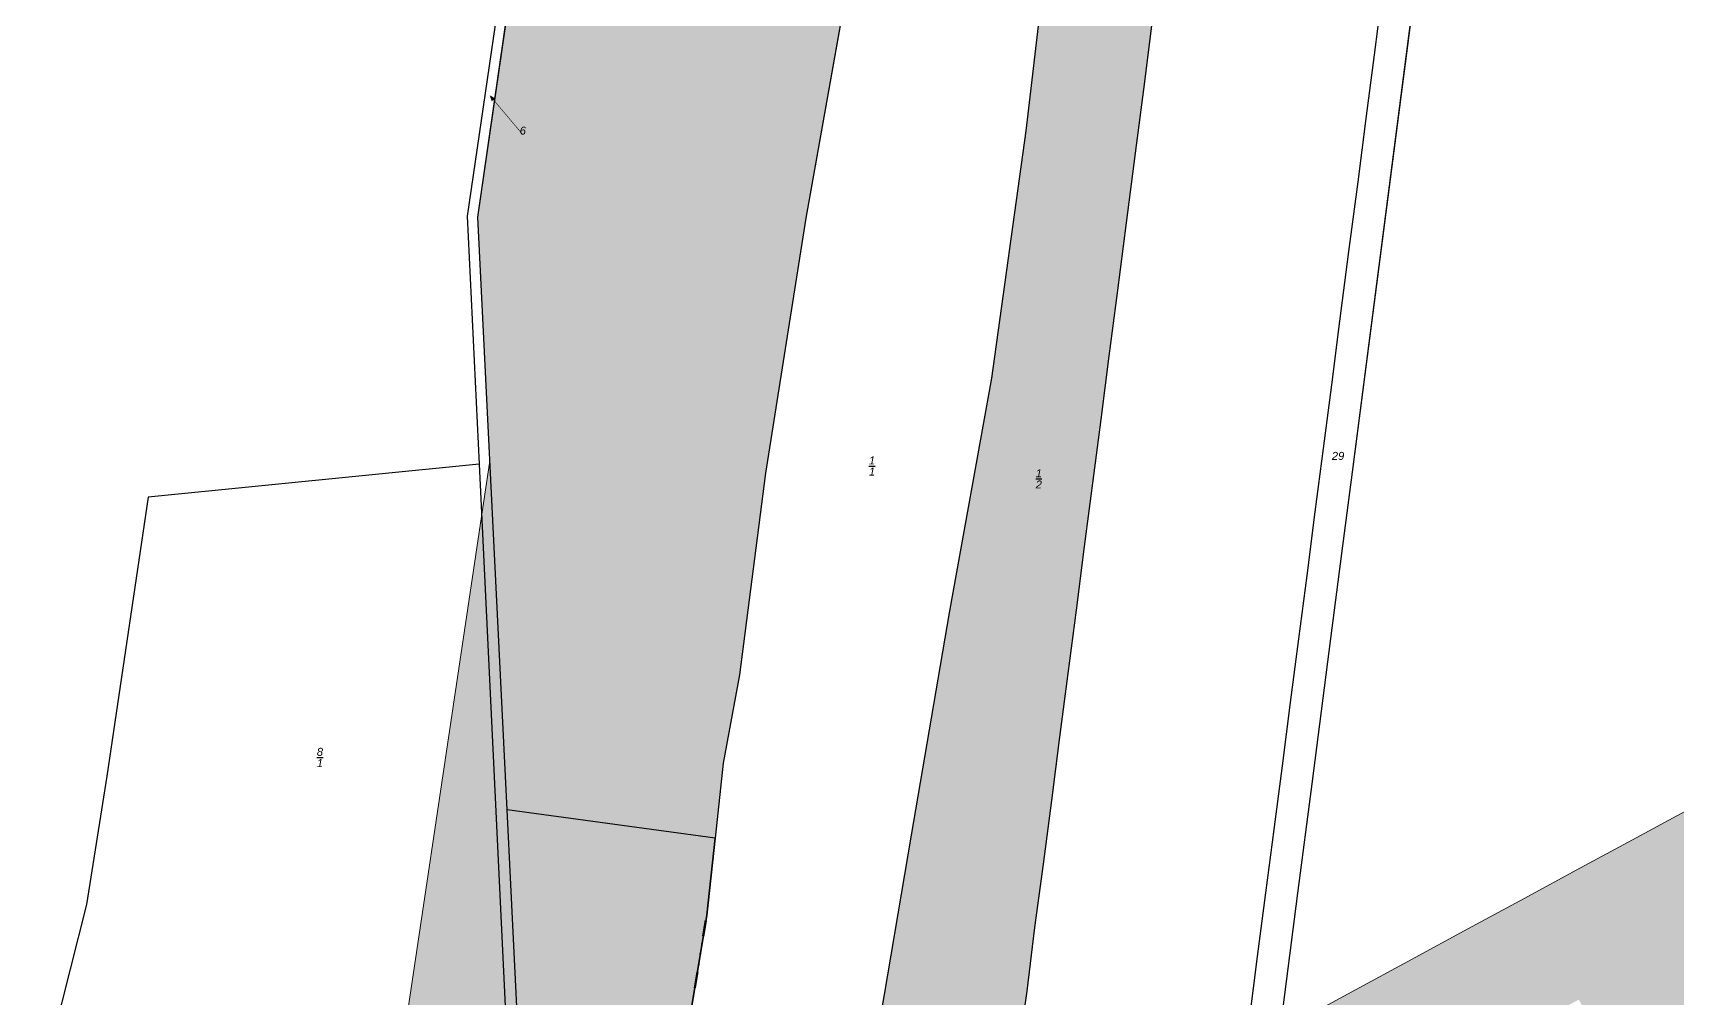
# Model space of a CAD drawing. Header units: metres. Extents: x 361930 to 363047, y 5819267 to 5821471.
# Drawn here: x 362141 to 362655, y 5820653 to 5820955 of the extents above; entities that cross this region are included whole.
import ezdxf
from ezdxf.enums import TextEntityAlignment as Align

# ---------------------------------------------------------------- set-up
doc = ezdxf.new("R2010")
doc.units = ezdxf.units.M
doc.linetypes.add('AX_Flurgrenze_2012', pattern=[16.03, 5, -2.5, 0.01, -3, 0.01, -3, 0.01, -2.5])
doc.layers.add('03-Kataster', color=2, linetype='Continuous')
for name, color, linetype, plot in [('AP_LPO', 7, 'Continuous', False), ('AP_PTO', 7, 'Continuous', False), ('AX_BesondereFlurstuecksgrenze', 7, 'Continuous', False), ('AX_Nutzung_Schraffur', 7, 'Continuous', False), ('AX_Nutzung_Umgrenzung', 7, 'Continuous', False)]:
    doc.layers.add(name, color=color, linetype=linetype, plot=plot)
doc.styles.add('AX_4111', font='ariali.ttf', dxfattribs={"height": 2.5})
doc.styles.add('AX_4115', font='ariali.ttf', dxfattribs={"height": 2.5})

# ---------------------------------------------------------------- blocks, each defined once
blk = doc.blocks.new('*U23')
h = blk.add_hatch(color=0)
h.dxf.hatch_style = 1
h.paths.add_polyline_path([(-9.24, 10.96), (-9.69, 10.57), (-10.22, 12.1), (-8.78, 11.35)])
at = {"color": 0, "const_width": 0.18}
blk.add_lwpolyline([(-9.23, 10.95), (-9.69, 10.57), (-10.2, 12.1), (-8.77, 11.34)], close=True, dxfattribs=at)
at = {"color": 0, "lineweight": 18, "const_width": 0.18}
blk.add_lwpolyline([(0, 0), (-10.09, 11.97)], dxfattribs=at)

msp = doc.modelspace()

# ---------------------------------------------------------------- hatches: boundary and pattern name
at = {"layer": 'AX_Nutzung_Schraffur', "true_color": 0xfff7bf}
msp.add_hatch(color=254, dxfattribs=at).paths.add_polyline_path([(362334.495, 5820575.959), (362351.578, 5820679.019), (362354.224, 5820703.046), (362356.703, 5820726.509), (362361.808, 5820754.093), (362369.931, 5820817.142), (362382.526, 5820896.85), (362397.383, 5820980.519), (362403.162, 5821017.839), (362410.844, 5821067.343), (362413.853, 5821071.806), (362423.133, 5821087.339), (362434.259, 5821149.686), (362444.856, 5821218.07), (362458.03, 5821287.295), (362471.873, 5821349.476), (362484.625, 5821408.648), (362497.004, 5821470.504), (362461.832, 5821461.463), (362303.047, 5821395.178), (362299.18, 5821393.817), (362303.084, 5821359.601), (362304.638, 5821253.379), (362308.264, 5821106.273), (362294.312, 5821023.984), (362290.425, 5820968.928), (362280.052, 5820897.162), (362283.805, 5820820.937), (362281.216, 5820803.611), (362249.583, 5820591.931), (362286.201, 5820583.784), (362291.841, 5820583.324), (362295.519, 5820583.022), (362324.637, 5820580.621)])
at = {"layer": 'AX_Nutzung_Schraffur', "true_color": 0xf2eae8}
msp.add_hatch(color=7, dxfattribs=at).paths.add_polyline_path([(362451.644, 5820655.277), (362454.098, 5820675.173), (362456.799, 5820695), (362459.385, 5820714.832), (362461.935, 5820734.681), (362464.505, 5820754.52), (362467.062, 5820774.364), (362469.629, 5820794.206), (362472.196, 5820814.031), (362474.763, 5820833.855), (362477.33, 5820853.686), (362479.895, 5820873.519), (362482.71, 5820895.333), (362485.541, 5820917.16), (362488.117, 5820937.022), (362490.685, 5820956.853), (362493.26, 5820976.668), (362496.261, 5821000.086), (362498.279, 5821015.489), (362500.337, 5821031.391), (362503.389, 5821054.704), (362470.504, 5821060.985), (362460.524, 5821002.218), (362451.341, 5820924.05), (362440.675, 5820846.783), (362427.409, 5820773.534), (362415.589, 5820704.013), (362404.757, 5820640.313), (362392.553, 5820568.535), (362409.244, 5820562.767), (362430.386, 5820559.061), (362439.069, 5820557.78), (362443.965, 5820595.806), (362446.531, 5820615.618), (362449.136, 5820635.482), (362451.073, 5820650.879)])
at = {"layer": 'AX_Nutzung_Schraffur', "true_color": 0xffeaf4}
h = msp.add_hatch(color=7, dxfattribs=at)
h.paths.add_polyline_path([(362554.259, 5820655.659), (362535.112, 5820645.328), (362531.609, 5820642.331), (362530.088, 5820637.98), (362528.065, 5820622.915), (362525.361, 5820602.145), (362522.918, 5820583.31), (362519.746, 5820558.523), (362517.777, 5820543.636), (362533.961, 5820525.271), (362555.099, 5820501.285), (362582.849, 5820525.702), (362595.767, 5820536.717), (362611.897, 5820548.898), (362628.78, 5820559.613), (362646.462, 5820569.194), (362617.943, 5820621.968), (362606.521, 5820643.105), (362624.065, 5820652.655), (362635.512, 5820631.503), (362620.591, 5820623.405), (362649.112, 5820570.631), (362664.065, 5820578.734), (362681.634, 5820588.256), (362699.203, 5820597.777), (362716.777, 5820607.3), (362734.389, 5820616.8), (362751.973, 5820626.3), (362769.545, 5820635.813), (362787.156, 5820645.317), (362804.744, 5820654.846), (362822.334, 5820664.329), (362839.958, 5820673.829), (362811.317, 5820726.699), (362782.802, 5820779.443), (362780.145, 5820778.004), (362765.204, 5820769.914), (362747.634, 5820760.4), (362730.051, 5820750.879), (362712.467, 5820741.358), (362694.887, 5820731.83), (362677.296, 5820722.319), (362659.711, 5820712.801), (362642.145, 5820703.244), (362624.536, 5820693.774), (362606.964, 5820684.2), (362589.38, 5820674.71), (362571.827, 5820665.173)])
h.paths.add_polyline_path([(362776.158, 5820707.61), (362792.841, 5820676.828), (362775.259, 5820667.309), (362758.576, 5820698.114)], flags=16)

# ---------------------------------------------------------------- linework, layer by layer
at = {"layer": '03-Kataster'}
for p, q in [((362451.341, 5820924.05), (362460.524, 5821002.218)), ((362553.328, 5820817.437), (362574.974, 5820984.568)), ((362397.383, 5820980.519), (362382.526, 5820896.85)), ((362287.162, 5820969.201), (362276.692, 5820897.387)), ((362280.052, 5820897.162), (362290.425, 5820968.928)), ((362562.674, 5820967.608), (362560.103, 5820947.79)), ((362488.117, 5820937.022), (362490.685, 5820956.853)), ((362560.103, 5820947.79), (362557.533, 5820927.981)), ((362485.541, 5820917.16), (362488.117, 5820937.022)), ((362557.533, 5820927.981), (362554.961, 5820908.153)), ((362440.675, 5820846.783), (362451.341, 5820924.05)), ((362482.71, 5820895.333), (362485.541, 5820917.16)), ((362554.961, 5820908.153), (362552.136, 5820886.372)), ((362276.692, 5820897.387), (362280.43, 5820819.894)), ((362289.17, 5820711.966), (362280.052, 5820897.162)), ((362382.526, 5820896.85), (362369.931, 5820817.142)), ((362479.895, 5820873.519), (362482.71, 5820895.333)), ((362552.136, 5820886.372), (362549.308, 5820864.572)), ((362477.33, 5820853.686), (362479.895, 5820873.519)), ((362549.308, 5820864.572), (362546.745, 5820844.741)), ((362474.763, 5820833.855), (362477.33, 5820853.686)), ((362427.409, 5820773.534), (362440.675, 5820846.783)), ((362546.745, 5820844.741), (362544.171, 5820824.884)), ((362472.196, 5820814.031), (362474.763, 5820833.855)), ((362544.171, 5820824.884), (362541.597, 5820805.028)), ((362280.43, 5820819.894), (362176.984, 5820809.584)), ((362280.43, 5820819.894), (362291.841, 5820583.324)), ((362369.931, 5820817.142), (362361.808, 5820754.093)), ((362469.629, 5820794.206), (362472.196, 5820814.031)), ((362550.039, 5820792.018), (362553.328, 5820817.437)), ((362176.984, 5820809.584), (362164.138, 5820722.448)), ((362541.597, 5820805.028), (362539.023, 5820785.171)), ((362467.062, 5820774.364), (362469.629, 5820794.206)), ((362546.609, 5820765.447), (362550.039, 5820792.018)), ((362539.023, 5820785.171), (362536.458, 5820765.334)), ((362415.589, 5820704.013), (362427.409, 5820773.534)), ((362464.505, 5820754.52), (362467.062, 5820774.364)), ((362536.458, 5820765.334), (362533.9, 5820745.507)), ((362543.659, 5820742.804), (362546.609, 5820765.447)), ((362361.808, 5820754.093), (362356.703, 5820726.509)), ((362461.935, 5820734.681), (362464.505, 5820754.52)), ((362533.9, 5820745.507), (362531.337, 5820725.649)), ((362540.716, 5820720.087), (362543.659, 5820742.804)), ((362459.385, 5820714.832), (362461.935, 5820734.681)), ((362356.703, 5820726.509), (362354.224, 5820703.046)), ((362164.138, 5820722.448), (362157.791, 5820682.349)), ((362531.337, 5820725.649), (362528.802, 5820705.774)), ((362536.276, 5820685.915), (362540.716, 5820720.087)), ((362354.224, 5820703.046), (362289.17, 5820711.966)), ((362295.519, 5820583.022), (362289.17, 5820711.966)), ((362456.799, 5820695), (362459.385, 5820714.832)), ((362528.802, 5820705.774), (362526.199, 5820685.96)), ((362354.224, 5820703.046), (362351.578, 5820679.019)), ((362351.578, 5820679.019), (362354.224, 5820703.046)), ((362404.757, 5820640.313), (362415.589, 5820704.013)), ((362454.098, 5820675.173), (362456.799, 5820695)), ((362526.199, 5820685.96), (362523.515, 5820666.129)), ((362530.73, 5820642.927), (362536.276, 5820685.915)), ((362157.791, 5820682.349), (362141.014, 5820616.086)), ((362351.578, 5820679.019), (362334.495, 5820575.959)), ((362334.495, 5820575.959), (362351.578, 5820679.019)), ((362451.644, 5820655.277), (362454.098, 5820675.173)), ((362523.515, 5820666.129), (362521.052, 5820646.277)), ((362451.073, 5820650.879), (362451.644, 5820655.277))]:
    msp.add_line(p, q, dxfattribs=at)
at = {"layer": 'AX_BesondereFlurstuecksgrenze', "color": 211, "linetype": 'AX_Flurgrenze_2012', "lineweight": 100, "true_color": 0xf27fff, "flags": 128}
msp.add_lwpolyline([(362334.495, 5820575.959), (362351.578, 5820679.019)], dxfattribs=at)
at = {"layer": 'AX_Nutzung_Umgrenzung', "color": 253, "linetype": 'Continuous', "lineweight": 18, "true_color": 0x999999, "flags": 128}
for points in [[(362397.383, 5820980.519), (362382.526, 5820896.85), (362369.931, 5820817.142), (362361.808, 5820754.093), (362356.703, 5820726.509), (362354.224, 5820703.046), (362351.578, 5820679.019), (362334.495, 5820575.959), (362351.743, 5820571.55), (362353.055, 5820571.256), (362350.285, 5820555.819), (362350.285, 5820555.819), (362420.151, 5820547.246), (362428.292, 5820546.726), (362430.386, 5820559.061), (362409.244, 5820562.767), (362392.553, 5820568.535), (362404.757, 5820640.313), (362415.589, 5820704.013), (362427.409, 5820773.534), (362440.675, 5820846.783), (362451.341, 5820924.05), (362460.524, 5821002.218)], [(362460.524, 5821002.218), (362451.341, 5820924.05), (362440.675, 5820846.783), (362427.409, 5820773.534), (362415.589, 5820704.013), (362404.757, 5820640.313)], [(362530.73, 5820642.927), (362536.276, 5820685.915), (362540.716, 5820720.087), (362543.659, 5820742.804), (362546.609, 5820765.447), (362546.609, 5820765.447), (362550.039, 5820792.018), (362553.328, 5820817.437), (362574.974, 5820984.568)], [(362290.425, 5820968.928), (362280.052, 5820897.162), (362283.805, 5820820.937), (362281.216, 5820803.611), (362249.583, 5820591.931), (362286.201, 5820583.784), (362291.841, 5820583.324), (362295.519, 5820583.022), (362324.637, 5820580.621), (362334.495, 5820575.959), (362334.495, 5820575.959), (362351.578, 5820679.019), (362354.224, 5820703.046), (362356.703, 5820726.509), (362361.808, 5820754.093), (362369.931, 5820817.142), (362382.526, 5820896.85), (362397.383, 5820980.519)], [(362562.674, 5820967.608), (362560.103, 5820947.79), (362557.533, 5820927.981), (362554.961, 5820908.153), (362552.136, 5820886.372), (362549.308, 5820864.572), (362546.745, 5820844.741), (362544.171, 5820824.884), (362541.597, 5820805.028), (362539.023, 5820785.171), (362536.458, 5820765.334), (362533.9, 5820745.507), (362531.337, 5820725.649), (362528.802, 5820705.774), (362526.199, 5820685.96), (362523.515, 5820666.129), (362521.052, 5820646.277)], [(362451.073, 5820650.879), (362451.644, 5820655.277), (362451.644, 5820655.277), (362454.098, 5820675.173), (362456.799, 5820695), (362459.385, 5820714.832), (362461.935, 5820734.681), (362464.505, 5820754.52), (362467.062, 5820774.364), (362469.629, 5820794.206), (362472.196, 5820814.031), (362474.763, 5820833.855), (362477.33, 5820853.686), (362479.895, 5820873.519), (362482.71, 5820895.333), (362485.541, 5820917.16), (362488.117, 5820937.022), (362490.685, 5820956.853)], [(362659.711, 5820712.801), (362642.145, 5820703.244), (362624.536, 5820693.774), (362606.964, 5820684.2), (362589.38, 5820674.71), (362571.827, 5820665.173), (362554.259, 5820655.659), (362554.259, 5820655.659), (362535.112, 5820645.328)]]:
    msp.add_lwpolyline(points, dxfattribs=at)

# ---------------------------------------------------------------- block references
at = {"layer": 'AP_LPO', "color": 18, "true_color": 0x000000}
msp.add_blockref('*U23', (362294.1, 5820922.9), dxfattribs=at)

# ---------------------------------------------------------------- texts
at = {"layer": 'AP_PTO', "color": 18, "true_color": 0x000000, "style": 'AX_4111'}
for s, p in [('6', (362294.1, 5820922.9)), ('29', (362548.832, 5820821.268))]:
    msp.add_text(s, height=2.5, dxfattribs=at).set_placement(p, align=Align.CENTER)
at = {"layer": 'AP_PTO', "color": 18, "true_color": 0x000000, "char_height": 2.5, "attachment_point": 5, "style": 'AX_4115'}
for s, insert in [('\\S1/1;', (362403.209, 5820819.349)), ('\\S1/2;', (362455.327, 5820815.337)), ('\\S8/1;', (362230.7, 5820728.3))]:
    msp.add_mtext(s, dxfattribs=dict(at, insert=insert))

doc.saveas('drawing.dxf')
